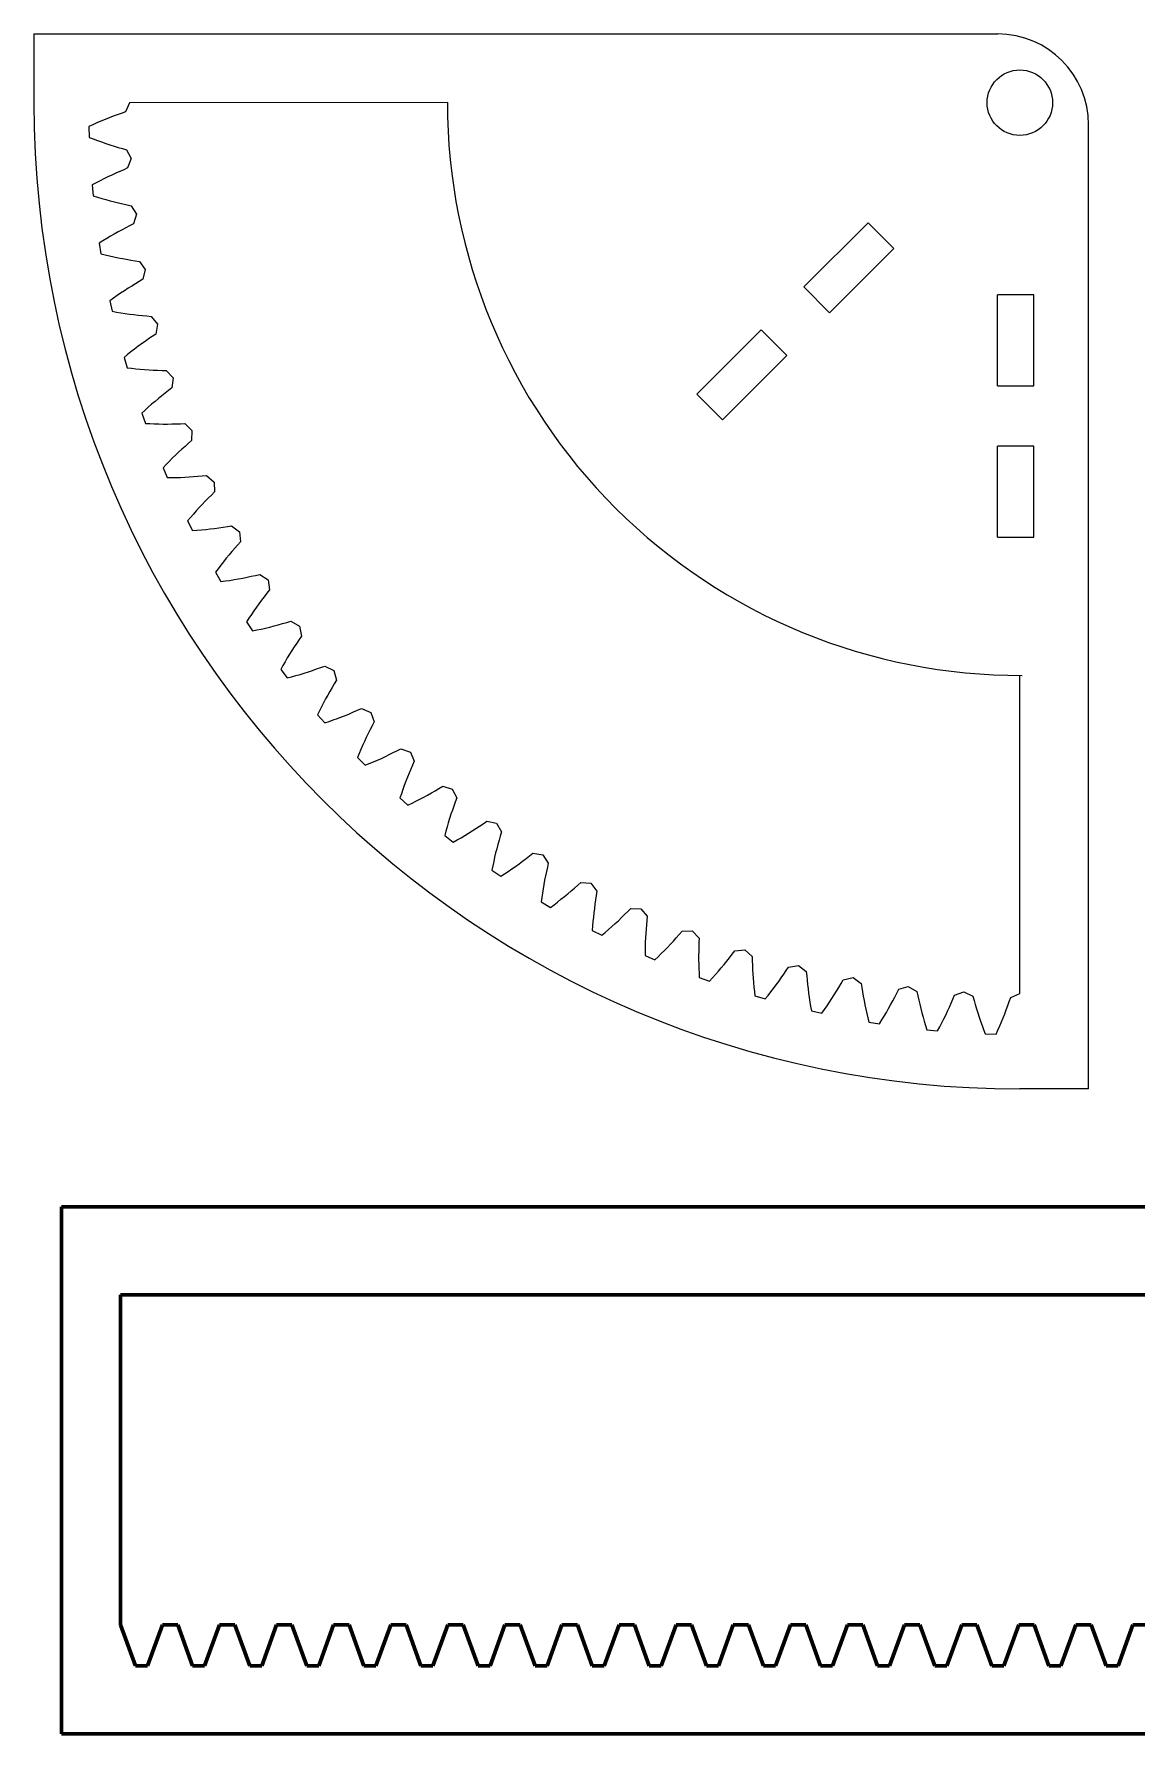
# Model space of a CAD drawing. Header units: millimetres. Extents: x -258 to 255, y -29 to 158.
# Drawn here: x -258 to -136.7, y -29 to 158 of the extents above; entities that cross this region are included whole.
import ezdxf

# ---------------------------------------------------------------- set-up
doc = ezdxf.new("R2010")
doc.units = ezdxf.units.MM
doc.linetypes.add('K5LT_BASIC', pattern=[0])
doc.layers.get('0').update_dxf_attribs({"lineweight": 25, "true_color": 0xffffff})
doc.layers.add('Системный слой', color=7, linetype='Continuous', true_color=0xffffff)

msp = doc.modelspace()

# ---------------------------------------------------------------- linework, layer by layer
at = {"color": 1, "true_color": 0xff0000}
for p, q in [((-258.03, 158.03), (-151.97, 158.03)), ((-258.03, 158.03), (-258.03, 150.47)), ((-247.53, 150.47), (-247.97, 149.47)), ((-247.53, 150.47), (-247.53, 150.47)), ((-251.55, 148.05), (-252, 147.85)), ((-252, 147.85), (-251.96, 146.66)), ((-251.1, 148.25), (-251.55, 148.05)), ((-250.66, 148.44), (-251.1, 148.25)), ((-250.21, 148.63), (-250.66, 148.44)), ((-249.77, 148.8), (-250.21, 148.63)), ((-249.32, 148.98), (-249.77, 148.8)), ((-248.87, 149.14), (-249.32, 148.98)), ((-248.42, 149.3), (-248.87, 149.14)), ((-247.97, 149.47), (-248.42, 149.3)), ((-251.96, 146.66), (-251.5, 146.48)), ((-251.5, 146.48), (-251.04, 146.31)), ((-251.04, 146.31), (-250.59, 146.15)), ((-250.59, 146.15), (-250.13, 145.99)), ((-250.13, 145.99), (-249.67, 145.84)), ((-249.67, 145.84), (-249.21, 145.7)), ((-249.21, 145.7), (-248.76, 145.56)), ((-248.76, 145.56), (-248.3, 145.43)), ((-248.3, 145.43), (-247.84, 145.29)), ((-247.84, 145.29), (-247.34, 144.32)), ((-247.34, 144.32), (-247.72, 143.29)), ((-247.34, 144.32), (-247.34, 144.32)), ((-249.9, 142.31), (-250.33, 142.1)), ((-249.46, 142.51), (-249.9, 142.31)), ((-249.03, 142.71), (-249.46, 142.51)), ((-248.59, 142.9), (-249.03, 142.71)), ((-248.15, 143.1), (-248.59, 142.9)), ((-247.72, 143.29), (-248.15, 143.1)), ((-251.2, 141.65), (-251.63, 141.42)), ((-251.63, 141.42), (-251.52, 140.23)), ((-250.76, 141.88), (-251.2, 141.65)), ((-250.33, 142.1), (-250.76, 141.88)), ((-251.52, 140.23), (-251.05, 140.08)), ((-251.05, 140.08), (-250.58, 139.94)), ((-250.58, 139.94), (-250.12, 139.81)), ((-250.12, 139.81), (-249.65, 139.68)), ((-249.65, 139.68), (-249.18, 139.56)), ((-249.18, 139.56), (-248.72, 139.45)), ((-248.72, 139.45), (-248.25, 139.34)), ((-248.25, 139.34), (-247.79, 139.24)), ((-247.79, 139.24), (-247.32, 139.13)), ((-247.32, 139.13), (-246.76, 138.19)), ((-247.92, 136.7), (-248.34, 136.48)), ((-247.5, 136.92), (-247.92, 136.7)), ((-247.07, 137.14), (-247.5, 136.92)), ((-246.76, 138.19), (-247.07, 137.14)), ((-246.76, 138.19), (-246.76, 138.19)), ((-173.29, 130.2), (-166.22, 137.27)), ((-163.39, 134.44), (-166.22, 137.27)), ((-250.44, 135.28), (-250.86, 135.03)), ((-250.86, 135.03), (-250.67, 133.85)), ((-250.03, 135.54), (-250.44, 135.28)), ((-249.61, 135.78), (-250.03, 135.54)), ((-249.19, 136.02), (-249.61, 135.78)), ((-248.77, 136.25), (-249.19, 136.02)), ((-248.34, 136.48), (-248.77, 136.25)), ((-250.67, 133.85), (-250.2, 133.73)), ((-250.2, 133.73), (-249.72, 133.62)), ((-249.72, 133.62), (-249.25, 133.51)), ((-249.25, 133.51), (-248.77, 133.42)), ((-248.77, 133.42), (-248.3, 133.33)), ((-248.3, 133.33), (-247.83, 133.24)), ((-247.83, 133.24), (-247.36, 133.16)), ((-247.36, 133.16), (-246.89, 133.09)), ((-246.89, 133.09), (-246.42, 133.01)), ((-246.42, 133.01), (-245.79, 132.11)), ((-170.47, 127.37), (-163.39, 134.44)), ((-246.04, 131.04), (-246.45, 130.79)), ((-245.79, 132.11), (-246.04, 131.04)), ((-245.79, 132.11), (-245.79, 132.11)), ((-248.89, 129.26), (-249.29, 128.98)), ((-248.49, 129.53), (-248.89, 129.26)), ((-248.08, 129.79), (-248.49, 129.53)), ((-247.68, 130.05), (-248.08, 129.79)), ((-247.27, 130.3), (-247.68, 130.05)), ((-246.86, 130.55), (-247.27, 130.3)), ((-246.45, 130.79), (-246.86, 130.55)), ((-173.29, 130.2), (-170.47, 127.37)), ((-148, 129.33), (-152, 129.33)), ((-152, 119.33), (-152, 129.33)), ((-148, 119.33), (-148, 129.33)), ((-249.29, 128.98), (-249.69, 128.69)), ((-249.69, 128.69), (-249.43, 127.53)), ((-249.43, 127.53), (-248.95, 127.44)), ((-248.95, 127.44), (-248.47, 127.36)), ((-248.47, 127.36), (-247.99, 127.29)), ((-247.99, 127.29), (-247.51, 127.22)), ((-247.51, 127.22), (-247.03, 127.16)), ((-247.03, 127.16), (-246.55, 127.1)), ((-246.55, 127.1), (-246.08, 127.05)), ((-246.08, 127.05), (-245.61, 127.01)), ((-245.61, 127.01), (-245.13, 126.96)), ((-245.13, 126.96), (-244.45, 126.1)), ((-244.45, 126.1), (-244.63, 125.02)), ((-244.45, 126.1), (-244.45, 126.1)), ((-185.08, 118.42), (-178.01, 125.49)), ((-175.18, 122.66), (-178.01, 125.49)), ((-246.59, 123.65), (-246.98, 123.36)), ((-246.2, 123.93), (-246.59, 123.65)), ((-245.81, 124.21), (-246.2, 123.93)), ((-245.42, 124.48), (-245.81, 124.21)), ((-245.02, 124.75), (-245.42, 124.48)), ((-244.63, 125.02), (-245.02, 124.75)), ((-247.74, 122.76), (-248.12, 122.45)), ((-248.12, 122.45), (-247.79, 121.3)), ((-247.36, 123.06), (-247.74, 122.76)), ((-246.98, 123.36), (-247.36, 123.06)), ((-182.25, 115.59), (-175.18, 122.66)), ((-247.79, 121.3), (-247.3, 121.25)), ((-247.3, 121.25), (-246.82, 121.19)), ((-246.82, 121.19), (-246.34, 121.15)), ((-246.34, 121.15), (-245.85, 121.11)), ((-245.85, 121.11), (-245.37, 121.08)), ((-245.37, 121.08), (-244.9, 121.06)), ((-244.9, 121.06), (-244.42, 121.04)), ((-244.42, 121.04), (-243.94, 121.02)), ((-243.94, 121.02), (-243.47, 121.01)), ((-243.47, 121.01), (-242.73, 120.19)), ((-242.73, 120.19), (-242.85, 119.09)), ((-242.73, 120.19), (-242.73, 120.19)), ((-244.34, 117.91), (-244.71, 117.6)), ((-243.97, 118.21), (-244.34, 117.91)), ((-243.6, 118.51), (-243.97, 118.21)), ((-243.22, 118.8), (-243.6, 118.51)), ((-242.85, 119.09), (-243.22, 118.8)), ((-185.08, 118.42), (-182.25, 115.59)), ((-152, 119.33), (-148, 119.33)), ((-245.81, 116.64), (-246.17, 116.31)), ((-246.17, 116.31), (-245.77, 115.19)), ((-245.45, 116.97), (-245.81, 116.64)), ((-245.08, 117.29), (-245.45, 116.97)), ((-244.71, 117.6), (-245.08, 117.29)), ((-245.77, 115.19), (-245.28, 115.16)), ((-245.28, 115.16), (-244.79, 115.14)), ((-244.79, 115.14), (-244.3, 115.13)), ((-244.3, 115.13), (-243.82, 115.12)), ((-243.82, 115.12), (-243.34, 115.12)), ((-243.34, 115.12), (-242.86, 115.13)), ((-242.86, 115.13), (-242.38, 115.14)), ((-242.38, 115.14), (-241.91, 115.15)), ((-241.91, 115.15), (-241.43, 115.17)), ((-241.43, 115.17), (-240.65, 114.39)), ((-240.65, 114.39), (-240.69, 113.3)), ((-240.65, 114.39), (-240.65, 114.39)), ((-241.76, 112.35), (-242.11, 112.02)), ((-241.4, 112.66), (-241.76, 112.35)), ((-241.05, 112.98), (-241.4, 112.66)), ((-240.69, 113.3), (-241.05, 112.98)), ((-148, 112.67), (-152, 112.67)), ((-152, 102.67), (-152, 112.67)), ((-148, 102.67), (-148, 112.67)), ((-243.5, 110.66), (-243.83, 110.31)), ((-243.15, 111.01), (-243.5, 110.66)), ((-242.81, 111.36), (-243.15, 111.01)), ((-242.46, 111.69), (-242.81, 111.36)), ((-242.11, 112.02), (-242.46, 111.69)), ((-243.83, 110.31), (-243.36, 109.22)), ((-243.36, 109.22), (-242.87, 109.22)), ((-242.87, 109.22), (-242.38, 109.23)), ((-242.38, 109.23), (-241.9, 109.25)), ((-241.9, 109.25), (-241.42, 109.27)), ((-241.42, 109.27), (-240.94, 109.3)), ((-240.94, 109.3), (-240.46, 109.34)), ((-240.46, 109.34), (-239.98, 109.38)), ((-239.98, 109.38), (-239.51, 109.42)), ((-239.51, 109.42), (-239.03, 109.46)), ((-239.03, 109.46), (-238.2, 108.74)), ((-238.2, 108.74), (-238.2, 108.74)), ((-238.2, 108.74), (-238.18, 107.65)), ((-239.18, 106.63), (-239.52, 106.28)), ((-238.85, 106.97), (-239.18, 106.63)), ((-238.51, 107.31), (-238.85, 106.97)), ((-238.18, 107.65), (-238.51, 107.31)), ((-240.81, 104.84), (-241.13, 104.47)), ((-240.49, 105.21), (-240.81, 104.84)), ((-240.17, 105.58), (-240.49, 105.21)), ((-239.84, 105.93), (-240.17, 105.58)), ((-239.52, 106.28), (-239.84, 105.93)), ((-241.13, 104.47), (-240.59, 103.41)), ((-240.59, 103.41), (-240.1, 103.44)), ((-240.1, 103.44), (-239.61, 103.48)), ((-239.61, 103.48), (-239.13, 103.53)), ((-239.13, 103.53), (-238.65, 103.58)), ((-238.65, 103.58), (-238.17, 103.64)), ((-238.17, 103.64), (-237.7, 103.71)), ((-237.7, 103.71), (-237.22, 103.78)), ((-237.22, 103.78), (-236.75, 103.85)), ((-236.75, 103.85), (-236.28, 103.93)), ((-236.28, 103.93), (-235.41, 103.26)), ((-235.41, 103.26), (-235.41, 103.26)), ((-235.41, 103.26), (-235.31, 102.16)), ((-236.25, 101.09), (-236.56, 100.72)), ((-235.94, 101.45), (-236.25, 101.09)), ((-235.63, 101.81), (-235.94, 101.45)), ((-235.31, 102.16), (-235.63, 101.81)), ((-152, 102.67), (-148, 102.67)), ((-237.77, 99.2), (-238.06, 98.81)), ((-237.47, 99.59), (-237.77, 99.2)), ((-237.17, 99.97), (-237.47, 99.59)), ((-236.87, 100.35), (-237.17, 99.97)), ((-236.56, 100.72), (-236.87, 100.35)), ((-238.06, 98.81), (-237.45, 97.78)), ((-237.45, 97.78), (-236.96, 97.85)), ((-236.96, 97.85), (-236.48, 97.92)), ((-236.48, 97.92), (-236, 98)), ((-236, 98), (-235.53, 98.08)), ((-235.53, 98.08), (-235.05, 98.17)), ((-235.05, 98.17), (-234.58, 98.26)), ((-234.58, 98.26), (-234.12, 98.37)), ((-234.12, 98.37), (-233.65, 98.47)), ((-233.65, 98.47), (-233.19, 98.57)), ((-233.19, 98.57), (-232.27, 97.96)), ((-232.27, 97.96), (-232.27, 97.96)), ((-232.27, 97.96), (-232.11, 96.87)), ((-232.98, 95.74), (-233.27, 95.35)), ((-232.69, 96.12), (-232.98, 95.74)), ((-232.4, 96.5), (-232.69, 96.12)), ((-232.11, 96.87), (-232.4, 96.5)), ((-234.37, 93.76), (-234.64, 93.35)), ((-234.1, 94.17), (-234.37, 93.76)), ((-233.83, 94.57), (-234.1, 94.17)), ((-233.55, 94.96), (-233.83, 94.57)), ((-233.27, 95.35), (-233.55, 94.96)), ((-234.64, 93.35), (-233.97, 92.37)), ((-233.97, 92.37), (-233.49, 92.46)), ((-233.49, 92.46), (-233.01, 92.56)), ((-233.01, 92.56), (-232.54, 92.67)), ((-232.54, 92.67), (-232.07, 92.78)), ((-232.07, 92.78), (-231.6, 92.9)), ((-231.6, 92.9), (-231.14, 93.03)), ((-231.14, 93.03), (-230.68, 93.16)), ((-230.68, 93.16), (-230.22, 93.29)), ((-230.22, 93.29), (-229.76, 93.42)), ((-229.76, 93.42), (-228.81, 92.87)), ((-228.58, 91.79), (-228.85, 91.4)), ((-228.81, 92.87), (-228.81, 92.87)), ((-228.81, 92.87), (-228.58, 91.79)), ((-229.9, 89.8), (-230.15, 89.39)), ((-229.64, 90.21), (-229.9, 89.8)), ((-229.38, 90.61), (-229.64, 90.21)), ((-229.12, 91), (-229.38, 90.61)), ((-228.85, 91.4), (-229.12, 91)), ((-230.64, 88.55), (-230.88, 88.12)), ((-230.88, 88.12), (-230.15, 87.18)), ((-230.4, 88.97), (-230.64, 88.55)), ((-230.15, 89.39), (-230.4, 88.97)), ((-227.82, 87.86), (-227.37, 88.02)), ((-227.37, 88.02), (-226.92, 88.17)), ((-226.92, 88.17), (-226.47, 88.33)), ((-226.47, 88.33), (-226.02, 88.49)), ((-226.02, 88.49), (-225.04, 88)), ((-225.04, 88), (-225.04, 88)), ((-225.04, 88), (-224.74, 86.95)), ((-230.15, 87.18), (-229.68, 87.3)), ((-229.68, 87.3), (-229.21, 87.44)), ((-229.21, 87.44), (-228.74, 87.57)), ((-228.74, 87.57), (-228.28, 87.71)), ((-228.28, 87.71), (-227.82, 87.86)), ((-225.22, 86.12), (-225.46, 85.71)), ((-224.98, 86.53), (-225.22, 86.12)), ((-224.74, 86.95), (-224.98, 86.53)), ((-149.53, 52.47), (-149.53, 87.47)), ((-226.16, 84.44), (-226.38, 84.01)), ((-225.93, 84.87), (-226.16, 84.44)), ((-225.7, 85.29), (-225.93, 84.87)), ((-225.46, 85.71), (-225.7, 85.29)), ((-226.6, 83.58), (-226.81, 83.13)), ((-226.81, 83.13), (-226.02, 82.24)), ((-226.38, 84.01), (-226.6, 83.58)), ((-226.02, 82.24), (-225.56, 82.4)), ((-225.56, 82.4), (-225.1, 82.56)), ((-225.1, 82.56), (-224.64, 82.72)), ((-224.64, 82.72), (-224.19, 82.89)), ((-224.19, 82.89), (-223.74, 83.07)), ((-223.74, 83.07), (-223.3, 83.25)), ((-223.3, 83.25), (-222.86, 83.44)), ((-222.86, 83.44), (-222.42, 83.63)), ((-222.42, 83.63), (-221.98, 83.81)), ((-221.98, 83.81), (-220.97, 83.39)), ((-220.97, 83.39), (-220.97, 83.39)), ((-220.97, 83.39), (-220.6, 82.35)), ((-220.6, 82.35), (-220.82, 81.92)), ((-221.46, 80.64), (-221.66, 80.2)), ((-221.25, 81.07), (-221.46, 80.64)), ((-221.03, 81.5), (-221.25, 81.07)), ((-220.82, 81.92), (-221.03, 81.5)), ((-222.24, 78.87), (-222.43, 78.42)), ((-222.05, 79.32), (-222.24, 78.87)), ((-221.86, 79.76), (-222.05, 79.32)), ((-221.66, 80.2), (-221.86, 79.76)), ((-219.36, 78.54), (-218.93, 78.75)), ((-218.93, 78.75), (-218.5, 78.97)), ((-218.5, 78.97), (-218.08, 79.18)), ((-218.08, 79.18), (-217.65, 79.4)), ((-217.65, 79.4), (-216.61, 79.03)), ((-216.61, 79.03), (-216.61, 79.03)), ((-216.61, 79.03), (-216.19, 78.02)), ((-222.43, 78.42), (-221.58, 77.57)), ((-221.58, 77.57), (-221.13, 77.76)), ((-221.13, 77.76), (-220.68, 77.95)), ((-220.68, 77.95), (-220.24, 78.14)), ((-220.24, 78.14), (-219.8, 78.34)), ((-219.8, 78.34), (-219.36, 78.54)), ((-216.75, 76.7), (-216.93, 76.26)), ((-216.56, 77.14), (-216.75, 76.7)), ((-216.37, 77.58), (-216.56, 77.14)), ((-216.19, 78.02), (-216.37, 77.58)), ((-217.44, 74.9), (-217.6, 74.44)), ((-217.28, 75.36), (-217.44, 74.9)), ((-217.11, 75.81), (-217.28, 75.36)), ((-216.93, 76.26), (-217.11, 75.81)), ((-213.88, 74.78), (-213.47, 75.02)), ((-213.47, 75.02), (-213.05, 75.26)), ((-213.05, 75.26), (-212, 74.96)), ((-212, 74.96), (-212, 74.96)), ((-212, 74.96), (-211.51, 73.98)), ((-217.6, 74.44), (-217.76, 73.98)), ((-217.76, 73.98), (-216.87, 73.19)), ((-216.87, 73.19), (-216.42, 73.4)), ((-216.42, 73.4), (-215.99, 73.62)), ((-215.99, 73.62), (-215.56, 73.84)), ((-215.56, 73.84), (-215.13, 74.07)), ((-215.13, 74.07), (-214.71, 74.3)), ((-214.71, 74.3), (-214.29, 74.54)), ((-214.29, 74.54), (-213.88, 74.78)), ((-211.83, 73.08), (-211.98, 72.63)), ((-211.67, 73.53), (-211.83, 73.08)), ((-211.51, 73.98), (-211.67, 73.53)), ((-212.43, 71.26), (-212.56, 70.79)), ((-212.29, 71.72), (-212.43, 71.26)), ((-212.14, 72.18), (-212.29, 71.72)), ((-211.98, 72.63), (-212.14, 72.18)), ((-209, 70.88), (-208.6, 71.15)), ((-208.6, 71.15), (-208.21, 71.42)), ((-208.21, 71.42), (-207.13, 71.19)), ((-207.13, 71.19), (-207.13, 71.19)), ((-207.13, 71.19), (-206.58, 70.24)), ((-212.7, 70.32), (-212.82, 69.85)), ((-212.82, 69.85), (-211.88, 69.12)), ((-212.56, 70.79), (-212.7, 70.32)), ((-211.88, 69.12), (-211.45, 69.36)), ((-211.45, 69.36), (-211.03, 69.6)), ((-211.03, 69.6), (-210.61, 69.85)), ((-210.61, 69.85), (-210.2, 70.1)), ((-210.2, 70.1), (-209.79, 70.36)), ((-209.79, 70.36), (-209.39, 70.62)), ((-209.39, 70.62), (-209, 70.88)), ((-206.84, 69.32), (-206.97, 68.86)), ((-206.71, 69.78), (-206.84, 69.32)), ((-206.58, 70.24), (-206.71, 69.78)), ((-207.33, 67.46), (-207.44, 66.99)), ((-207.22, 67.93), (-207.33, 67.46)), ((-207.1, 68.4), (-207.22, 67.93)), ((-206.97, 68.86), (-207.1, 68.4)), ((-203.88, 67.31), (-203.5, 67.6)), ((-203.5, 67.6), (-203.13, 67.89)), ((-203.13, 67.89), (-202.04, 67.73)), ((-202.04, 67.73), (-202.04, 67.73)), ((-202.04, 67.73), (-201.43, 66.81)), ((-207.54, 66.51), (-207.63, 66.03)), ((-207.63, 66.03), (-206.65, 65.36)), ((-207.44, 66.99), (-207.54, 66.51)), ((-206.65, 65.36), (-206.24, 65.63)), ((-206.24, 65.63), (-205.83, 65.9)), ((-205.83, 65.9), (-205.43, 66.17)), ((-205.43, 66.17), (-205.04, 66.45)), ((-205.04, 66.45), (-204.65, 66.73)), ((-204.65, 66.73), (-204.26, 67.02)), ((-204.26, 67.02), (-203.88, 67.31)), ((-201.63, 65.88), (-201.74, 65.42)), ((-201.53, 66.35), (-201.63, 65.88)), ((-201.43, 66.81), (-201.53, 66.35)), ((-202, 64), (-202.08, 63.52)), ((-201.92, 64.47), (-202, 64)), ((-201.83, 64.95), (-201.92, 64.47)), ((-201.74, 65.42), (-201.83, 64.95)), ((-199.28, 63.44), (-198.91, 63.75)), ((-198.91, 63.75), (-198.55, 64.06)), ((-198.55, 64.06), (-198.19, 64.37)), ((-198.19, 64.37), (-197.84, 64.69)), ((-197.84, 64.69), (-196.74, 64.59)), ((-196.74, 64.59), (-196.74, 64.59)), ((-196.74, 64.59), (-196.07, 63.72)), ((-196.07, 63.72), (-196.15, 63.25)), ((-202.15, 63.04), (-202.22, 62.55)), ((-202.22, 62.55), (-201.19, 61.94)), ((-202.08, 63.52), (-202.15, 63.04)), ((-201.19, 61.94), (-200.8, 62.23)), ((-200.8, 62.23), (-200.41, 62.53)), ((-200.41, 62.53), (-200.03, 62.83)), ((-200.03, 62.83), (-199.65, 63.13)), ((-199.65, 63.13), (-199.28, 63.44)), ((-196.36, 61.83), (-196.42, 61.35)), ((-196.29, 62.3), (-196.36, 61.83)), ((-196.22, 62.78), (-196.29, 62.3)), ((-196.15, 63.25), (-196.22, 62.78)), ((-192.69, 61.49), (-192.35, 61.82)), ((-192.35, 61.82), (-191.26, 61.8)), ((-191.26, 61.8), (-191.26, 61.8)), ((-191.26, 61.8), (-190.54, 60.97)), ((-196.56, 59.9), (-196.59, 59.41)), ((-196.52, 60.39), (-196.56, 59.9)), ((-196.47, 60.87), (-196.52, 60.39)), ((-196.42, 61.35), (-196.47, 60.87)), ((-194.42, 59.83), (-194.07, 60.16)), ((-194.07, 60.16), (-193.72, 60.48)), ((-193.72, 60.48), (-193.37, 60.82)), ((-193.37, 60.82), (-193.03, 61.15)), ((-193.03, 61.15), (-192.69, 61.49)), ((-190.62, 60.02), (-190.66, 59.54)), ((-190.58, 60.49), (-190.62, 60.02)), ((-190.54, 60.97), (-190.58, 60.49)), ((-196.59, 59.41), (-195.53, 58.87)), ((-195.53, 58.87), (-195.16, 59.19)), ((-195.16, 59.19), (-194.79, 59.51)), ((-194.79, 59.51), (-194.42, 59.83)), ((-190.75, 58.1), (-190.77, 57.62)), ((-190.73, 58.58), (-190.75, 58.1)), ((-190.7, 59.06), (-190.73, 58.58)), ((-190.66, 59.54), (-190.7, 59.06)), ((-187.98, 57.89), (-187.65, 58.24)), ((-187.65, 58.24), (-187.34, 58.6)), ((-187.34, 58.6), (-187.02, 58.95)), ((-187.02, 58.95), (-186.7, 59.31)), ((-186.7, 59.31), (-185.61, 59.35)), ((-185.61, 59.35), (-185.61, 59.35)), ((-185.61, 59.35), (-184.83, 58.57)), ((-184.85, 58.09), (-184.86, 57.62)), ((-184.83, 58.57), (-184.85, 58.09)), ((-190.77, 57.62), (-190.78, 57.13)), ((-190.78, 57.13), (-190.78, 56.64)), ((-190.78, 56.64), (-189.69, 56.17)), ((-189.69, 56.17), (-189.34, 56.5)), ((-189.34, 56.5), (-188.99, 56.85)), ((-188.99, 56.85), (-188.64, 57.19)), ((-188.64, 57.19), (-188.31, 57.54)), ((-188.31, 57.54), (-187.98, 57.89)), ((-184.87, 57.14), (-184.88, 56.66)), ((-184.88, 56.66), (-184.88, 56.18)), ((-184.88, 56.18), (-184.87, 55.7)), ((-184.86, 57.62), (-184.87, 57.14)), ((-181.79, 56.03), (-181.49, 56.4)), ((-181.49, 56.4), (-181.2, 56.78)), ((-181.2, 56.78), (-180.91, 57.15)), ((-180.91, 57.15), (-179.81, 57.27)), ((-179.81, 57.27), (-179.81, 57.27)), ((-179.81, 57.27), (-178.99, 56.53)), ((-178.99, 56.53), (-178.98, 56.06)), ((-184.87, 55.7), (-184.86, 55.21)), ((-184.86, 55.21), (-184.84, 54.72)), ((-184.84, 54.72), (-184.81, 54.23)), ((-183.36, 54.19), (-183.03, 54.55)), ((-183.03, 54.55), (-182.71, 54.92)), ((-182.71, 54.92), (-182.4, 55.29)), ((-182.4, 55.29), (-182.09, 55.66)), ((-182.09, 55.66), (-181.79, 56.03)), ((-178.98, 56.06), (-178.96, 55.58)), ((-178.96, 55.58), (-178.94, 55.1)), ((-178.94, 55.1), (-178.92, 54.63)), ((-178.92, 54.63), (-178.89, 54.15)), ((-175.79, 54.19), (-175.52, 54.58)), ((-175.52, 54.58), (-175.25, 54.98)), ((-175.25, 54.98), (-174.98, 55.37)), ((-174.98, 55.37), (-173.9, 55.55)), ((-173.9, 55.55), (-173.9, 55.55)), ((-173.9, 55.55), (-173.04, 54.87)), ((-173.04, 54.87), (-172.99, 54.39)), ((-172.99, 54.39), (-172.95, 53.92)), ((-184.81, 54.23), (-183.69, 53.83)), ((-183.69, 53.83), (-183.36, 54.19)), ((-178.89, 54.15), (-178.85, 53.66)), ((-178.85, 53.66), (-178.81, 53.18)), ((-178.81, 53.18), (-178.75, 52.7)), ((-178.75, 52.7), (-178.7, 52.21)), ((-177.24, 52.26), (-176.94, 52.64)), ((-176.94, 52.64), (-176.64, 53.02)), ((-176.64, 53.02), (-176.35, 53.41)), ((-176.35, 53.41), (-176.07, 53.8)), ((-176.07, 53.8), (-175.79, 54.19)), ((-172.95, 53.92), (-172.9, 53.45)), ((-172.9, 53.45), (-172.84, 52.97)), ((-172.84, 52.97), (-172.78, 52.49)), ((-172.78, 52.49), (-172.71, 52.01)), ((-169.95, 52.32), (-169.7, 52.73)), ((-169.7, 52.73), (-169.45, 53.14)), ((-169.45, 53.14), (-169.21, 53.55)), ((-169.21, 53.55), (-168.96, 53.96)), ((-168.96, 53.96), (-167.89, 54.21)), ((-167.89, 54.21), (-167.89, 54.21)), ((-167.89, 54.21), (-166.99, 53.58)), ((-166.99, 53.58), (-166.91, 53.11)), ((-166.91, 53.11), (-166.84, 52.64)), ((-166.84, 52.64), (-166.76, 52.17)), ((-163.3, 52.08), (-163.08, 52.5)), ((-163.08, 52.5), (-162.86, 52.93)), ((-162.86, 52.93), (-161.81, 53.24)), ((-161.81, 53.24), (-161.81, 53.24)), ((-161.81, 53.24), (-160.87, 52.68)), ((-160.87, 52.68), (-160.76, 52.21)), ((-156.71, 52.28), (-155.68, 52.66)), ((-155.68, 52.66), (-155.68, 52.66)), ((-155.68, 52.66), (-154.71, 52.16)), ((-150.53, 52.03), (-149.53, 52.47)), ((-149.53, 52.47), (-149.53, 52.47)), ((-178.7, 52.21), (-177.55, 51.88)), ((-177.55, 51.88), (-177.24, 52.26)), ((-172.71, 52.01), (-172.64, 51.53)), ((-172.64, 51.53), (-172.56, 51.05)), ((-172.56, 51.05), (-172.47, 50.57)), ((-172.47, 50.57), (-171.31, 50.31)), ((-171.31, 50.31), (-171.02, 50.71)), ((-171.02, 50.71), (-170.74, 51.11)), ((-170.74, 51.11), (-170.47, 51.51)), ((-170.47, 51.51), (-170.21, 51.92)), ((-170.21, 51.92), (-169.95, 52.32)), ((-166.76, 52.17), (-166.67, 51.7)), ((-166.67, 51.7), (-166.58, 51.23)), ((-166.58, 51.23), (-166.49, 50.75)), ((-166.49, 50.75), (-166.38, 50.28)), ((-164.22, 50.39), (-163.98, 50.81)), ((-163.98, 50.81), (-163.75, 51.23)), ((-163.75, 51.23), (-163.52, 51.66)), ((-163.52, 51.66), (-163.3, 52.08)), ((-160.76, 52.21), (-160.66, 51.75)), ((-160.66, 51.75), (-160.55, 51.28)), ((-160.55, 51.28), (-160.44, 50.82)), ((-160.44, 50.82), (-160.32, 50.35)), ((-157.69, 50.1), (-157.49, 50.54)), ((-157.49, 50.54), (-157.29, 50.97)), ((-157.29, 50.97), (-157.1, 51.41)), ((-157.1, 51.41), (-156.9, 51.85)), ((-156.9, 51.85), (-156.71, 52.28)), ((-154.71, 52.16), (-154.57, 51.7)), ((-154.57, 51.7), (-154.44, 51.24)), ((-154.44, 51.24), (-154.3, 50.79)), ((-154.3, 50.79), (-154.16, 50.33)), ((-151.2, 50.23), (-151.02, 50.68)), ((-151.02, 50.68), (-150.86, 51.13)), ((-150.86, 51.13), (-150.7, 51.58)), ((-150.7, 51.58), (-150.53, 52.03)), ((-166.38, 50.28), (-166.27, 49.8)), ((-166.27, 49.8), (-166.15, 49.33)), ((-166.15, 49.33), (-164.97, 49.14)), ((-164.97, 49.14), (-164.72, 49.56)), ((-164.72, 49.56), (-164.46, 49.97)), ((-164.46, 49.97), (-164.22, 50.39)), ((-160.32, 50.35), (-160.19, 49.88)), ((-160.19, 49.88), (-160.06, 49.42)), ((-160.06, 49.42), (-159.92, 48.95)), ((-159.92, 48.95), (-159.77, 48.48)), ((-158.58, 48.37), (-158.35, 48.8)), ((-158.35, 48.8), (-158.12, 49.24)), ((-158.12, 49.24), (-157.9, 49.67)), ((-157.9, 49.67), (-157.69, 50.1)), ((-154.16, 50.33), (-154.01, 49.87)), ((-154.01, 49.87), (-153.85, 49.41)), ((-153.85, 49.41), (-153.69, 48.96)), ((-153.69, 48.96), (-153.52, 48.5)), ((-151.95, 48.45), (-151.75, 48.9)), ((-151.75, 48.9), (-151.56, 49.34)), ((-151.56, 49.34), (-151.37, 49.79)), ((-151.37, 49.79), (-151.2, 50.23)), ((-159.77, 48.48), (-158.58, 48.37)), ((-153.52, 48.5), (-153.34, 48.04)), ((-153.34, 48.04), (-152.15, 48)), ((-152.15, 48), (-151.95, 48.45)), ((-141.97, 41.97), (-149.53, 41.97))]:
    msp.add_line(p, q, dxfattribs=at)
msp.add_circle((-149.53, 150.47), 3.6, dxfattribs=at)
for centre, radius, start, end in [((-151.97, 148.03), 10, 0, 90), ((-149.53, 150.47), 108.5, 180, 270), ((-149.53, 150.47), 63, 179.9932, 270.2258)]:
    msp.add_arc(centre, radius, start, end, dxfattribs=at)
at = {"layer": 'Системный слой', "color": 1, "linetype": 'K5LT_BASIC', "true_color": 0xff0000}
for p, q in [((-212.53, 150.48), (-247.53, 150.47)), ((-141.97, 41.97), (-141.97, 148.03))]:
    msp.add_line(p, q, dxfattribs=at)
at = {"layer": 'Системный слой', "color": 150, "linetype": 'K5LT_BASIC', "lineweight": 60, "true_color": 0x0080ff}
for p, q in [((-255, -29), (-255, 29)), ((-255, 29), (255, 29)), ((-248.5, -17), (-248.5, 19.3)), ((210, 19.3), (-248.5, 19.3)), ((-246.86, -21.5), (-248.5, -17)), ((-243.9, -17), (-245.54, -21.5)), ((-243.9, -17), (-242.21, -17)), ((-240.58, -21.5), (-242.21, -17)), ((-237.62, -17), (-239.25, -21.5)), ((-237.62, -17), (-235.93, -17)), ((-234.29, -21.5), (-235.93, -17)), ((-231.33, -17), (-232.97, -21.5)), ((-231.33, -17), (-229.65, -17)), ((-228.01, -21.5), (-229.65, -17)), ((-225.05, -17), (-226.69, -21.5)), ((-225.05, -17), (-223.36, -17)), ((-221.73, -21.5), (-223.36, -17)), ((-218.77, -17), (-220.4, -21.5)), ((-218.77, -17), (-217.08, -17)), ((-215.44, -21.5), (-217.08, -17)), ((-212.48, -17), (-214.12, -21.5)), ((-212.48, -17), (-210.8, -17)), ((-209.16, -21.5), (-210.8, -17)), ((-206.2, -17), (-207.84, -21.5)), ((-206.2, -17), (-204.51, -17)), ((-202.88, -21.5), (-204.51, -17)), ((-199.92, -17), (-201.55, -21.5)), ((-199.92, -17), (-198.23, -17)), ((-196.59, -21.5), (-198.23, -17)), ((-193.63, -17), (-195.27, -21.5)), ((-193.63, -17), (-191.95, -17)), ((-190.31, -21.5), (-191.95, -17)), ((-187.35, -17), (-188.99, -21.5)), ((-187.35, -17), (-185.66, -17)), ((-184.03, -21.5), (-185.66, -17)), ((-181.07, -17), (-182.71, -21.5)), ((-181.07, -17), (-179.38, -17)), ((-177.74, -21.5), (-179.38, -17)), ((-174.78, -17), (-176.42, -21.5)), ((-174.78, -17), (-173.1, -17)), ((-171.46, -21.5), (-173.1, -17)), ((-168.5, -17), (-170.14, -21.5)), ((-168.5, -17), (-166.82, -17)), ((-165.18, -21.5), (-166.82, -17)), ((-162.22, -17), (-163.86, -21.5)), ((-162.22, -17), (-160.53, -17)), ((-158.89, -21.5), (-160.53, -17)), ((-155.93, -17), (-157.57, -21.5)), ((-155.93, -17), (-154.25, -17)), ((-152.61, -21.5), (-154.25, -17)), ((-149.65, -17), (-151.29, -21.5)), ((-149.65, -17), (-147.97, -17)), ((-146.33, -21.5), (-147.97, -17)), ((-143.37, -17), (-145.01, -21.5)), ((-143.37, -17), (-141.68, -17)), ((-140.04, -21.5), (-141.68, -17)), ((-137.08, -17), (-138.72, -21.5)), ((-137.08, -17), (-135.4, -17)), ((-245.54, -21.5), (-246.86, -21.5)), ((-239.25, -21.5), (-240.58, -21.5)), ((-232.97, -21.5), (-234.29, -21.5)), ((-226.69, -21.5), (-228.01, -21.5)), ((-220.4, -21.5), (-221.73, -21.5)), ((-214.12, -21.5), (-215.44, -21.5)), ((-207.84, -21.5), (-209.16, -21.5)), ((-201.55, -21.5), (-202.88, -21.5)), ((-195.27, -21.5), (-196.59, -21.5)), ((-188.99, -21.5), (-190.31, -21.5)), ((-182.71, -21.5), (-184.03, -21.5)), ((-176.42, -21.5), (-177.74, -21.5)), ((-170.14, -21.5), (-171.46, -21.5)), ((-163.86, -21.5), (-165.18, -21.5)), ((-157.57, -21.5), (-158.89, -21.5)), ((-151.29, -21.5), (-152.61, -21.5)), ((-145.01, -21.5), (-146.33, -21.5)), ((-138.72, -21.5), (-140.04, -21.5)), ((-255, -29), (255, -29))]:
    msp.add_line(p, q, dxfattribs=at)

doc.saveas('drawing.dxf')
